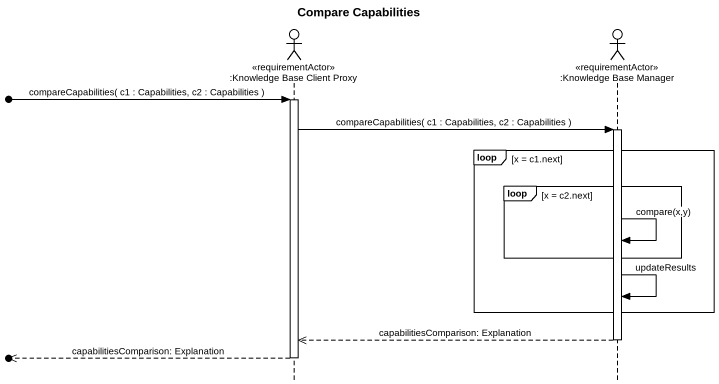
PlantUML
@startuml
title Compare Capabilities
hide footbox
actor ":Knowledge Base Client Proxy" as Knowledge_Base_Client_Proxy <<requirementActor>>
actor ":Knowledge Base Manager" as Knowledge_Base_Manager <<requirementActor>>

[o-> Knowledge_Base_Client_Proxy : compareCapabilities( c1 : Capabilities, c2 : Capabilities )
activate Knowledge_Base_Client_Proxy
Knowledge_Base_Client_Proxy -> Knowledge_Base_Manager : compareCapabilities( c1 : Capabilities, c2 : Capabilities )
activate Knowledge_Base_Manager
loop x = c1.next
  loop x = c2.next
    Knowledge_Base_Manager -> Knowledge_Base_Manager : compare(x,y)
  end
  Knowledge_Base_Manager -> Knowledge_Base_Manager : updateResults
end
Knowledge_Base_Manager -->> Knowledge_Base_Client_Proxy : capabilitiesComparison: Explanation
deactivate Knowledge_Base_Manager
[o<<-- Knowledge_Base_Client_Proxy : capabilitiesComparison: Explanation
deactivate Knowledge_Base_Client_Proxy
@enduml
